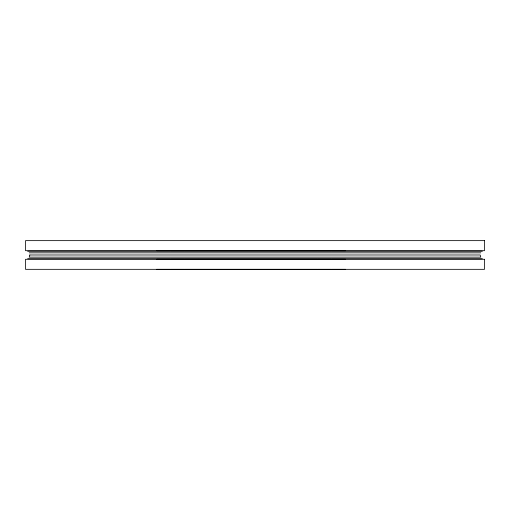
<?xml version="1.0" encoding="UTF-8"?>
<svg xmlns="http://www.w3.org/2000/svg" width="510" height="510" viewBox="0 0 510 510"><rect width="100%" height="100%" fill="white"/><g stroke="black" fill="none" stroke-linecap="round" stroke-linejoin="round"><path stroke-width="0.76" d="M169.977 250.684L156.704 250.684M184.097 250.684L170.34 250.684M198.53 250.684L184.346 250.684M302.736 250.684L198.677 250.684M317.316 250.684L302.889 250.684M331.627 250.684L317.558 250.684M345.614 250.684L331.984 250.684M169.977 269.331L156.704 269.331M184.097 269.331L170.34 269.331M198.53 269.331L184.346 269.331M302.736 269.331L198.677 269.331M317.316 269.331L302.889 269.331M331.627 269.331L317.558 269.331M345.614 269.331L331.984 269.331M156.704 259.29L169.977 259.29M170.34 259.29L184.097 259.29M184.346 259.29L198.53 259.29M198.677 259.29L302.736 259.29M302.889 259.29L317.316 259.29M317.558 259.29L331.627 259.29M331.984 259.29L345.614 259.29M27.655 251.264L482.352 251.264M29.229 252.839L480.771 252.839M27.655 258.717L482.352 258.717M29.803 254.987L29.229 257.142L480.771 257.142L480.197 254.987L29.803 254.987M484.481 240.643L25.519 240.643L25.519 250.684L484.5 250.684L484.481 240.643M484.5 259.29L25.5 259.29L25.519 269.331L484.5 269.331L484.481 259.29"/></g></svg>
